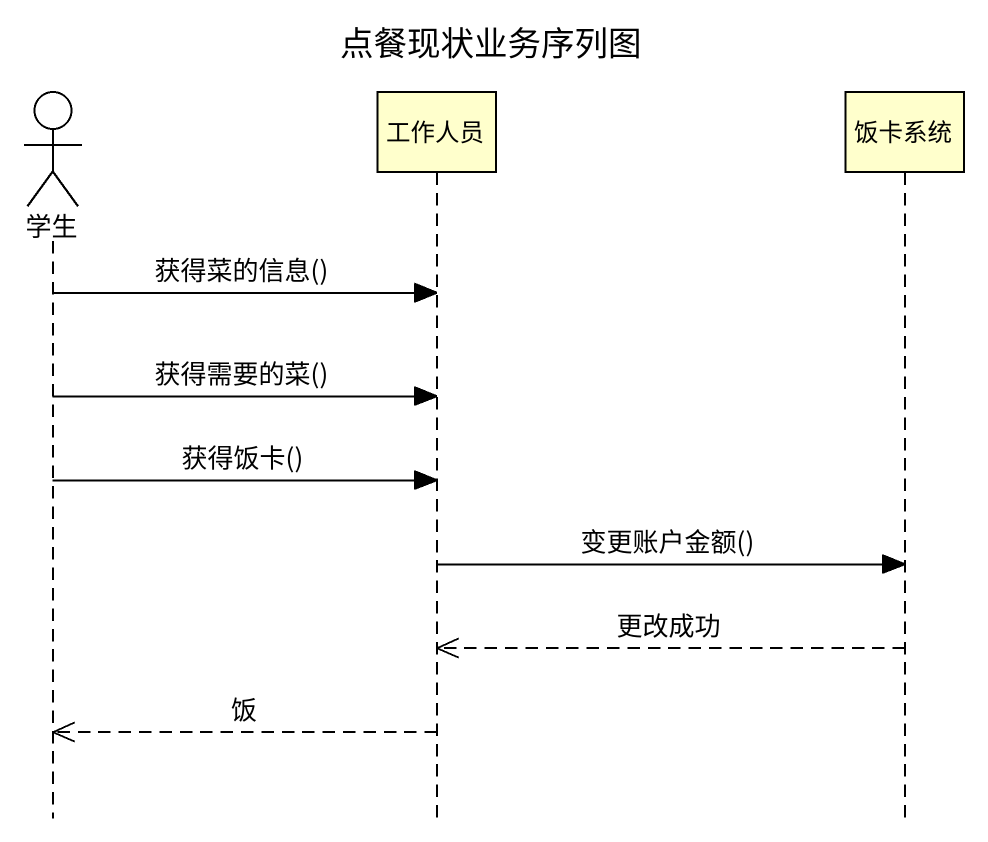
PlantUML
@startuml
title 点餐现状业务序列图
hide footbox
actor 学生
participant 工作人员
participant 饭卡系统

学生 -> 工作人员 : 获得菜的信息()
学生 -> 工作人员 : 获得需要的菜()
学生 -> 工作人员 : 获得饭卡()
工作人员 -> 饭卡系统 : 变更账户金额()
饭卡系统 -->> 工作人员 : 更改成功
工作人员 -->> 学生 : 饭
@enduml
